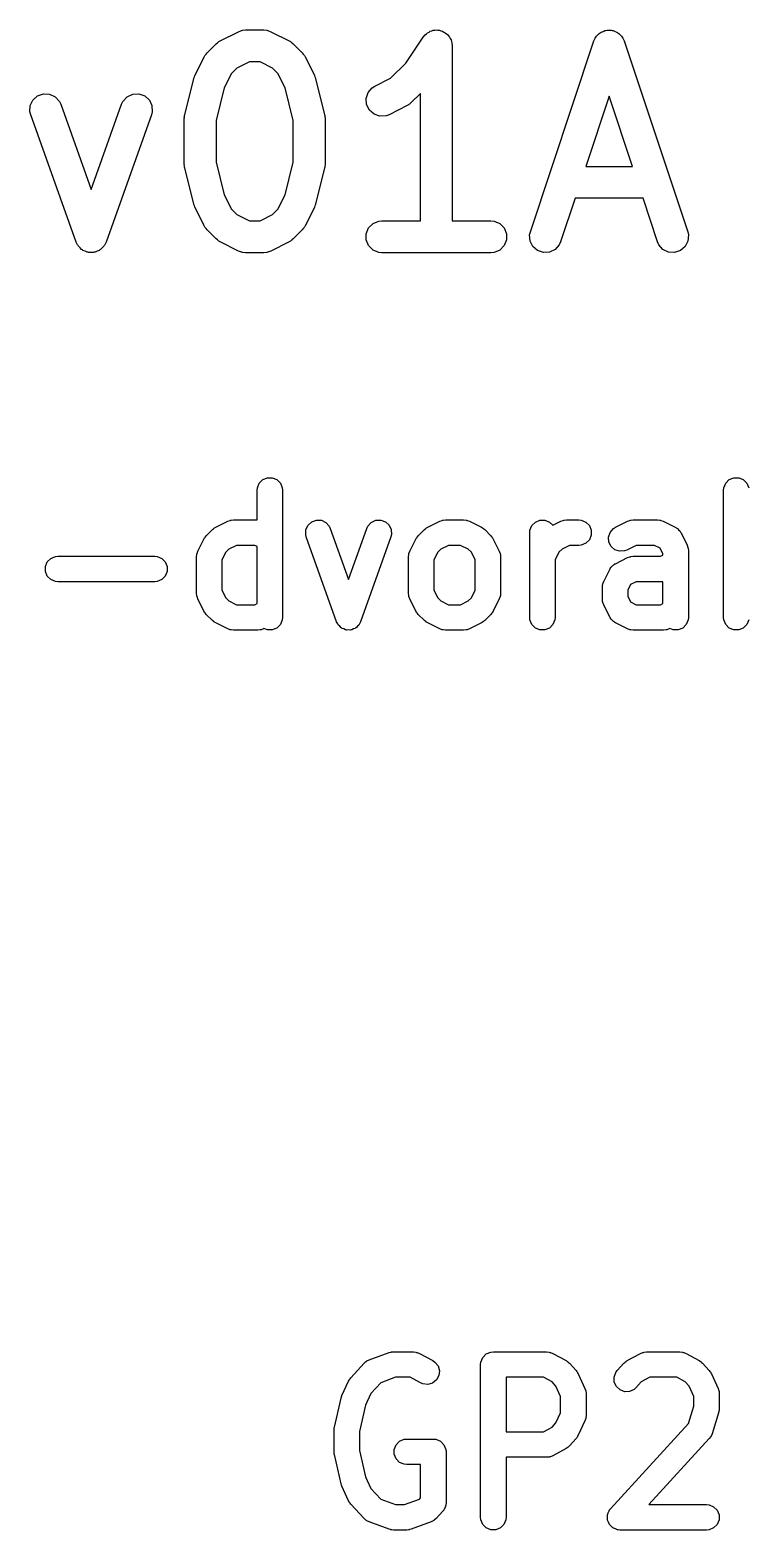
# Model space of a CAD drawing. Extents: x 0.28 to 2.12, y 0.23 to 2.15.
# Drawn here: x 1.2718 to 1.4938, y 0.7306 to 1.1946 of the extents above; entities that cross this region are included whole.
import ezdxf

# ---------------------------------------------------------------- set-up
doc = ezdxf.new("R2010")
doc.units = 0
doc.header["$MEASUREMENT"] = 0
doc.layers.add('BLACK', color=7, linetype='CONTINUOUS')

msp = doc.modelspace()

# ---------------------------------------------------------------- linework, layer by layer
at = {"layer": 'BLACK', "linetype": 'CONTINUOUS'}
for p, q in [((1.33076, 1.19132), (1.33638, 1.19413)), ((1.33638, 1.19413), (1.33728, 1.19447)), ((1.33728, 1.19447), (1.33746, 1.19449)), ((1.33746, 1.19449), (1.33762, 1.19455)), ((1.33762, 1.19455), (1.33858, 1.19465)), ((1.33858, 1.19465), (1.34421, 1.19465)), ((1.34421, 1.19465), (1.34517, 1.19455)), ((1.34517, 1.19455), (1.34533, 1.19449)), ((1.34533, 1.19449), (1.34551, 1.19447)), ((1.34551, 1.19447), (1.34641, 1.19413)), ((1.34641, 1.19413), (1.35203, 1.19132)), ((1.39355, 1.19246), (1.39415, 1.1932)), ((1.39415, 1.1932), (1.39456, 1.19347)), ((1.39456, 1.19347), (1.3949, 1.19382)), ((1.3949, 1.19382), (1.39535, 1.194)), ((1.39535, 1.194), (1.39575, 1.19427)), ((1.39575, 1.19427), (1.39623, 1.19437)), ((1.39623, 1.19437), (1.39668, 1.19455)), ((1.39668, 1.19455), (1.39716, 1.19455)), ((1.39716, 1.19455), (1.39763, 1.19465)), ((1.39763, 1.19465), (1.39811, 1.19455)), ((1.39811, 1.19455), (1.3986, 1.19455)), ((1.3986, 1.19455), (1.39904, 1.19437)), ((1.39904, 1.19437), (1.39952, 1.19428)), ((1.39952, 1.19428), (1.39992, 1.19401)), ((1.39992, 1.19401), (1.40037, 1.19382)), ((1.40037, 1.19382), (1.40071, 1.19348)), ((1.40071, 1.19348), (1.40111, 1.19321)), ((1.40111, 1.19321), (1.40139, 1.19281)), ((1.40139, 1.19281), (1.40173, 1.19246)), ((1.44702, 1.19243), (1.44718, 1.19274)), ((1.44718, 1.19274), (1.44765, 1.19315)), ((1.44765, 1.19315), (1.44805, 1.19361)), ((1.44805, 1.19361), (1.44837, 1.19377)), ((1.44837, 1.19377), (1.44863, 1.194)), ((1.44863, 1.194), (1.44922, 1.1942)), ((1.44922, 1.1942), (1.44977, 1.19447)), ((1.44977, 1.19447), (1.45012, 1.1945)), ((1.45012, 1.1945), (1.45045, 1.19461)), ((1.45045, 1.19461), (1.45107, 1.19457)), ((1.45107, 1.19457), (1.45168, 1.19461)), ((1.45168, 1.19461), (1.45202, 1.1945)), ((1.45202, 1.1945), (1.45237, 1.19447)), ((1.45237, 1.19447), (1.45292, 1.1942)), ((1.45292, 1.1942), (1.45351, 1.194)), ((1.45351, 1.194), (1.45377, 1.19377)), ((1.45377, 1.19377), (1.45409, 1.19361)), ((1.45409, 1.19361), (1.45449, 1.19315)), ((1.45449, 1.19315), (1.45496, 1.19274)), ((1.45496, 1.19274), (1.45511, 1.19243)), ((1.32667, 1.18758), (1.32948, 1.19039)), ((1.32948, 1.19039), (1.32986, 1.1907)), ((1.32986, 1.1907), (1.32994, 1.1908)), ((1.32994, 1.1908), (1.33009, 1.1909)), ((1.33009, 1.1909), (1.33022, 1.19101)), ((1.33022, 1.19101), (1.33034, 1.19106)), ((1.33034, 1.19106), (1.33076, 1.19132)), ((1.35203, 1.19132), (1.35245, 1.19106)), ((1.35245, 1.19106), (1.35257, 1.19101)), ((1.35257, 1.19101), (1.3527, 1.1909)), ((1.3527, 1.1909), (1.35285, 1.1908)), ((1.35285, 1.1908), (1.35293, 1.1907)), ((1.35293, 1.1907), (1.35331, 1.19039)), ((1.35331, 1.19039), (1.35612, 1.18758)), ((1.38819, 1.18443), (1.39354, 1.19246)), ((1.39354, 1.19246), (1.39355, 1.19246)), ((1.39355, 1.19246), (1.39355, 1.19246)), ((1.39355, 1.19246), (1.39355, 1.19246)), ((1.40173, 1.19246), (1.40191, 1.19202)), ((1.40191, 1.19202), (1.40218, 1.19162)), ((1.40218, 1.19162), (1.40228, 1.19114)), ((1.40228, 1.19114), (1.40246, 1.19069)), ((1.40246, 1.19069), (1.40256, 1.18974)), ((1.40256, 1.18974), (1.40256, 1.18973)), ((1.40256, 1.18973), (1.40256, 1.18973)), ((1.40256, 1.18973), (1.40256, 1.18973)), ((1.40256, 1.18973), (1.40256, 1.13559)), ((1.42671, 1.13223), (1.4464, 1.19128)), ((1.4464, 1.19128), (1.44679, 1.19216)), ((1.44679, 1.19216), (1.44702, 1.19243)), ((1.45511, 1.19243), (1.45534, 1.19216)), ((1.45534, 1.19216), (1.45574, 1.19128)), ((1.45574, 1.19128), (1.47542, 1.13223)), ((1.32293, 1.18068), (1.32574, 1.1863)), ((1.32574, 1.1863), (1.326, 1.18672)), ((1.326, 1.18672), (1.32605, 1.18684)), ((1.32605, 1.18684), (1.32617, 1.18697)), ((1.32617, 1.18697), (1.32626, 1.18712)), ((1.32626, 1.18712), (1.32636, 1.18721)), ((1.32636, 1.18721), (1.32667, 1.18758)), ((1.33974, 1.18481), (1.33587, 1.18287)), ((1.34305, 1.18481), (1.33974, 1.18481)), ((1.34692, 1.18287), (1.34305, 1.18481)), ((1.35612, 1.18758), (1.35643, 1.18721)), ((1.35643, 1.18721), (1.35653, 1.18712)), ((1.35653, 1.18712), (1.35662, 1.18697)), ((1.35662, 1.18697), (1.35674, 1.18684)), ((1.35674, 1.18684), (1.35678, 1.18672)), ((1.35678, 1.18672), (1.35705, 1.1863)), ((1.35705, 1.1863), (1.35986, 1.18068)), ((1.38347, 1.17971), (1.38819, 1.18443)), ((1.31975, 1.16842), (1.32256, 1.17967)), ((1.32256, 1.17967), (1.32259, 1.17974)), ((1.32259, 1.17978), (1.32274, 1.18018)), ((1.32259, 1.17974), (1.32259, 1.17978)), ((1.32274, 1.18018), (1.32288, 1.18058)), ((1.32288, 1.18058), (1.32291, 1.18061)), ((1.32291, 1.18061), (1.32293, 1.18068)), ((1.33419, 1.18119), (1.33198, 1.17676)), ((1.33587, 1.18287), (1.33419, 1.18119)), ((1.3486, 1.18119), (1.34692, 1.18287)), ((1.35081, 1.17676), (1.3486, 1.18119)), ((1.35986, 1.18068), (1.35988, 1.18061)), ((1.35988, 1.18061), (1.35991, 1.18058)), ((1.35991, 1.18058), (1.36005, 1.18018)), ((1.36005, 1.18018), (1.3602, 1.17978)), ((1.3602, 1.17978), (1.3602, 1.17974)), ((1.3602, 1.17974), (1.36023, 1.17967)), ((1.36023, 1.17967), (1.36304, 1.16842)), ((1.37856, 1.17726), (1.38347, 1.17971)), ((1.27276, 1.17298), (1.27419, 1.17426)), ((1.27419, 1.17426), (1.276, 1.17491)), ((1.276, 1.17491), (1.27791, 1.17482)), ((1.27791, 1.17482), (1.27965, 1.17399)), ((1.3019, 1.17399), (1.30364, 1.17482)), ((1.30364, 1.17482), (1.30556, 1.17491)), ((1.30556, 1.17491), (1.30736, 1.17426)), ((1.30736, 1.17426), (1.30879, 1.17298)), ((1.33198, 1.17676), (1.32944, 1.16662)), ((1.35335, 1.16662), (1.35081, 1.17676)), ((1.37588, 1.17347), (1.37649, 1.17529)), ((1.37649, 1.17529), (1.37775, 1.17674)), ((1.37775, 1.17674), (1.37856, 1.17726)), ((1.39272, 1.17503), (1.38987, 1.17219)), ((1.39272, 1.13559), (1.39272, 1.17503)), ((1.45107, 1.17416), (1.44384, 1.15247)), ((1.4583, 1.15247), (1.45107, 1.17416)), ((1.27185, 1.16932), (1.27194, 1.17124)), ((1.27194, 1.17124), (1.27276, 1.17298)), ((1.27965, 1.17399), (1.28094, 1.17257)), ((1.28094, 1.17257), (1.28135, 1.1717)), ((1.28135, 1.1717), (1.29078, 1.1453)), ((1.29078, 1.1453), (1.3002, 1.1717)), ((1.3002, 1.1717), (1.30061, 1.17257)), ((1.30061, 1.17257), (1.3019, 1.17399)), ((1.30879, 1.17298), (1.30961, 1.17124)), ((1.30961, 1.17124), (1.30971, 1.16932)), ((1.37602, 1.17155), (1.37588, 1.17347)), ((1.37688, 1.16984), (1.37602, 1.17155)), ((1.37833, 1.16858), (1.37688, 1.16984)), ((1.38859, 1.17126), (1.38297, 1.16845)), ((1.389, 1.17152), (1.38859, 1.17126)), ((1.38912, 1.17157), (1.389, 1.17152)), ((1.38926, 1.17169), (1.38912, 1.17157)), ((1.38941, 1.17178), (1.38926, 1.17169)), ((1.38949, 1.17188), (1.38941, 1.17178)), ((1.38987, 1.17219), (1.38949, 1.17188)), ((1.27208, 1.16839), (1.27185, 1.16932)), ((1.28614, 1.12902), (1.27208, 1.16839)), ((1.30947, 1.16839), (1.29541, 1.12902)), ((1.30971, 1.16932), (1.30947, 1.16839)), ((1.3196, 1.16723), (1.31962, 1.1674)), ((1.3196, 1.15317), (1.3196, 1.16723)), ((1.31961, 1.16747), (1.31966, 1.16783)), ((1.31962, 1.1674), (1.31961, 1.16747)), ((1.31966, 1.16783), (1.3197, 1.16819)), ((1.3197, 1.16819), (1.31972, 1.16826)), ((1.31972, 1.16826), (1.31975, 1.16842)), ((1.32944, 1.16662), (1.32944, 1.15378)), ((1.35335, 1.15378), (1.35335, 1.16662)), ((1.36304, 1.16842), (1.36307, 1.16826)), ((1.36307, 1.16826), (1.36309, 1.16819)), ((1.36309, 1.16819), (1.36313, 1.16783)), ((1.36313, 1.16783), (1.36318, 1.16747)), ((1.36318, 1.16747), (1.36317, 1.1674)), ((1.36317, 1.1674), (1.36319, 1.16723)), ((1.36319, 1.16723), (1.36319, 1.15317)), ((1.38015, 1.16797), (1.37833, 1.16858)), ((1.38206, 1.16811), (1.38015, 1.16797)), ((1.38297, 1.16845), (1.38206, 1.16811)), ((1.31962, 1.153), (1.3196, 1.15317)), ((1.31961, 1.15293), (1.31962, 1.153)), ((1.31966, 1.15257), (1.31961, 1.15293)), ((1.3197, 1.15221), (1.31966, 1.15257)), ((1.31972, 1.15214), (1.3197, 1.15221)), ((1.31975, 1.15198), (1.31972, 1.15214)), ((1.32256, 1.14073), (1.31975, 1.15198)), ((1.32944, 1.15378), (1.33198, 1.14364)), ((1.35081, 1.14364), (1.35335, 1.15378)), ((1.36304, 1.15198), (1.36023, 1.14073)), ((1.36307, 1.15214), (1.36304, 1.15198)), ((1.36309, 1.15221), (1.36307, 1.15214)), ((1.36313, 1.15257), (1.36309, 1.15221)), ((1.36318, 1.15293), (1.36313, 1.15257)), ((1.36319, 1.15317), (1.36317, 1.153)), ((1.36317, 1.153), (1.36318, 1.15293)), ((1.44384, 1.15247), (1.4583, 1.15247)), ((1.33198, 1.14364), (1.33419, 1.13921)), ((1.3486, 1.13921), (1.35081, 1.14364)), ((1.44055, 1.14262), (1.43605, 1.12912)), ((1.46158, 1.14262), (1.44055, 1.14262)), ((1.46608, 1.12912), (1.46158, 1.14262)), ((1.32259, 1.14066), (1.32256, 1.14073)), ((1.32259, 1.14062), (1.32259, 1.14066)), ((1.32274, 1.14022), (1.32259, 1.14062)), ((1.32288, 1.13982), (1.32274, 1.14022)), ((1.32291, 1.13979), (1.32288, 1.13982)), ((1.32293, 1.13972), (1.32291, 1.13979)), ((1.32574, 1.1341), (1.32293, 1.13972)), ((1.33419, 1.13921), (1.33587, 1.13753)), ((1.33587, 1.13753), (1.33974, 1.13559)), ((1.34305, 1.13559), (1.34692, 1.13753)), ((1.34692, 1.13753), (1.3486, 1.13921)), ((1.35986, 1.13972), (1.35705, 1.1341)), ((1.35988, 1.13979), (1.35986, 1.13972)), ((1.35991, 1.13982), (1.35988, 1.13979)), ((1.36005, 1.14022), (1.35991, 1.13982)), ((1.3602, 1.14062), (1.36005, 1.14022)), ((1.36023, 1.14073), (1.3602, 1.14066)), ((1.3602, 1.14066), (1.3602, 1.14062)), ((1.326, 1.13368), (1.32574, 1.1341)), ((1.32605, 1.13356), (1.326, 1.13368)), ((1.32617, 1.13343), (1.32605, 1.13356)), ((1.32626, 1.13328), (1.32617, 1.13343)), ((1.32636, 1.13319), (1.32626, 1.13328)), ((1.32667, 1.13282), (1.32636, 1.13319)), ((1.32948, 1.13), (1.32667, 1.13282)), ((1.33974, 1.13559), (1.34305, 1.13559)), ((1.35612, 1.13282), (1.35331, 1.13)), ((1.35643, 1.13319), (1.35612, 1.13282)), ((1.35653, 1.13328), (1.35643, 1.13319)), ((1.35662, 1.13343), (1.35653, 1.13328)), ((1.35674, 1.13356), (1.35662, 1.13343)), ((1.35678, 1.13368), (1.35674, 1.13356)), ((1.35705, 1.1341), (1.35678, 1.13368)), ((1.37594, 1.13163), (1.37667, 1.13341)), ((1.37667, 1.13341), (1.37803, 1.13476)), ((1.37803, 1.13476), (1.3798, 1.1355)), ((1.3798, 1.1355), (1.38076, 1.13559)), ((1.38076, 1.13559), (1.39272, 1.13559)), ((1.40256, 1.13559), (1.41451, 1.13559)), ((1.41451, 1.13559), (1.41547, 1.1355)), ((1.41547, 1.1355), (1.41724, 1.13476)), ((1.41724, 1.13476), (1.4186, 1.13341)), ((1.4186, 1.13341), (1.41934, 1.13163)), ((1.28655, 1.12814), (1.28614, 1.12902)), ((1.28672, 1.12796), (1.28655, 1.12814)), ((1.28683, 1.12774), (1.28672, 1.12796)), ((1.28736, 1.12725), (1.28683, 1.12774)), ((1.29473, 1.12774), (1.29419, 1.12725)), ((1.29483, 1.12796), (1.29473, 1.12774)), ((1.295, 1.12814), (1.29483, 1.12796)), ((1.29541, 1.12902), (1.295, 1.12814)), ((1.32986, 1.12969), (1.32948, 1.13)), ((1.32994, 1.1296), (1.32986, 1.12969)), ((1.33009, 1.1295), (1.32994, 1.1296)), ((1.33022, 1.12939), (1.33009, 1.1295)), ((1.33034, 1.12934), (1.33022, 1.12939)), ((1.33076, 1.12908), (1.33034, 1.12934)), ((1.33638, 1.12627), (1.33076, 1.12908)), ((1.35203, 1.12908), (1.34641, 1.12627)), ((1.35245, 1.12934), (1.35203, 1.12908)), ((1.35257, 1.12939), (1.35245, 1.12934)), ((1.3527, 1.1295), (1.35257, 1.12939)), ((1.35285, 1.1296), (1.3527, 1.1295)), ((1.35293, 1.12969), (1.35285, 1.1296)), ((1.35331, 1.13), (1.35293, 1.12969)), ((1.37594, 1.12971), (1.37594, 1.13163)), ((1.37667, 1.12794), (1.37594, 1.12971)), ((1.37803, 1.12658), (1.37667, 1.12794)), ((1.4186, 1.12794), (1.41724, 1.12658)), ((1.41934, 1.12971), (1.4186, 1.12794)), ((1.41934, 1.13163), (1.41934, 1.12971)), ((1.4265, 1.13129), (1.42671, 1.13223)), ((1.42664, 1.12937), (1.4265, 1.13129)), ((1.4275, 1.12765), (1.42664, 1.12937)), ((1.42895, 1.1264), (1.4275, 1.12765)), ((1.43566, 1.12823), (1.4344, 1.12678)), ((1.43605, 1.12912), (1.43566, 1.12823)), ((1.46648, 1.12823), (1.46608, 1.12912)), ((1.46774, 1.12678), (1.46648, 1.12823)), ((1.47464, 1.12765), (1.47319, 1.1264)), ((1.4755, 1.12937), (1.47464, 1.12765)), ((1.47542, 1.13223), (1.47564, 1.13129)), ((1.47564, 1.13129), (1.4755, 1.12937)), ((1.28784, 1.12672), (1.28736, 1.12725)), ((1.28807, 1.12662), (1.28784, 1.12672)), ((1.28825, 1.12645), (1.28807, 1.12662)), ((1.28893, 1.12621), (1.28825, 1.12645)), ((1.28958, 1.1259), (1.28893, 1.12621)), ((1.28982, 1.12589), (1.28958, 1.1259)), ((1.29006, 1.1258), (1.28982, 1.12589)), ((1.29078, 1.12584), (1.29006, 1.1258)), ((1.2915, 1.1258), (1.29078, 1.12584)), ((1.29173, 1.12589), (1.2915, 1.1258)), ((1.29197, 1.1259), (1.29173, 1.12589)), ((1.29263, 1.12621), (1.29197, 1.1259)), ((1.2933, 1.12645), (1.29263, 1.12621)), ((1.29349, 1.12662), (1.2933, 1.12645)), ((1.29371, 1.12672), (1.29349, 1.12662)), ((1.29419, 1.12725), (1.29371, 1.12672)), ((1.33728, 1.12593), (1.33638, 1.12627)), ((1.33746, 1.12591), (1.33728, 1.12593)), ((1.33762, 1.12585), (1.33746, 1.12591)), ((1.33858, 1.12575), (1.33762, 1.12585)), ((1.34421, 1.12575), (1.33858, 1.12575)), ((1.34517, 1.12585), (1.34421, 1.12575)), ((1.34533, 1.12591), (1.34517, 1.12585)), ((1.34551, 1.12593), (1.34533, 1.12591)), ((1.34641, 1.12627), (1.34551, 1.12593)), ((1.3798, 1.12585), (1.37803, 1.12658)), ((1.38076, 1.12575), (1.3798, 1.12585)), ((1.41451, 1.12575), (1.38076, 1.12575)), ((1.41547, 1.12585), (1.41451, 1.12575)), ((1.41724, 1.12658), (1.41547, 1.12585)), ((1.43077, 1.12579), (1.42895, 1.1264)), ((1.43268, 1.12593), (1.43077, 1.12579)), ((1.4344, 1.12678), (1.43268, 1.12593)), ((1.46945, 1.12593), (1.46774, 1.12678)), ((1.47137, 1.12579), (1.46945, 1.12593)), ((1.47319, 1.1264), (1.47137, 1.12579)), ((1.34222, 1.05305), (1.34281, 1.05447)), ((1.34281, 1.05447), (1.34389, 1.05555)), ((1.34389, 1.05555), (1.34531, 1.05614)), ((1.34531, 1.05614), (1.34685, 1.05614)), ((1.34685, 1.05614), (1.34827, 1.05555)), ((1.34827, 1.05555), (1.34936, 1.05447)), ((1.34936, 1.05447), (1.34994, 1.05305)), ((1.48658, 1.05305), (1.48717, 1.05447)), ((1.48717, 1.05447), (1.48825, 1.05555)), ((1.48825, 1.05555), (1.48967, 1.05614)), ((1.48967, 1.05614), (1.49121, 1.05614)), ((1.49121, 1.05614), (1.49263, 1.05555)), ((1.49263, 1.05555), (1.49371, 1.05447)), ((1.49371, 1.05447), (1.4943, 1.05305)), ((1.34214, 1.05228), (1.34222, 1.05305)), ((1.34214, 1.04309), (1.34214, 1.05228)), ((1.34994, 1.05305), (1.35002, 1.05228)), ((1.35002, 1.05228), (1.35002, 1.01291)), ((1.4865, 1.05228), (1.48658, 1.05305)), ((1.4865, 1.01291), (1.4865, 1.05228)), ((1.32642, 1.03819), (1.3283, 1.04007)), ((1.3283, 1.04007), (1.3286, 1.04031)), ((1.3286, 1.04031), (1.32867, 1.04039)), ((1.32867, 1.04039), (1.32879, 1.04047)), ((1.32879, 1.04047), (1.3289, 1.04055)), ((1.3289, 1.04055), (1.32899, 1.04059)), ((1.32899, 1.04059), (1.32932, 1.0408)), ((1.32932, 1.0408), (1.33307, 1.04268)), ((1.33307, 1.04268), (1.33379, 1.04295)), ((1.33379, 1.04295), (1.33393, 1.04296)), ((1.33393, 1.04296), (1.33407, 1.04302)), ((1.33407, 1.04302), (1.33483, 1.04309)), ((1.33483, 1.04309), (1.34214, 1.04309)), ((1.35719, 1.03858), (1.35726, 1.04011)), ((1.35726, 1.04011), (1.35792, 1.0415)), ((1.35792, 1.0415), (1.35906, 1.04253)), ((1.35906, 1.04253), (1.3605, 1.04305)), ((1.3605, 1.04305), (1.36204, 1.04297)), ((1.36204, 1.04297), (1.36343, 1.04232)), ((1.36343, 1.04232), (1.36446, 1.04118)), ((1.36446, 1.04118), (1.36479, 1.04048)), ((1.36479, 1.04048), (1.37045, 1.02461)), ((1.37045, 1.02461), (1.37612, 1.04048)), ((1.37612, 1.04048), (1.37645, 1.04118)), ((1.37645, 1.04118), (1.37748, 1.04232)), ((1.37748, 1.04232), (1.37887, 1.04297)), ((1.37887, 1.04297), (1.3804, 1.04305)), ((1.3804, 1.04305), (1.38185, 1.04253)), ((1.38185, 1.04253), (1.38299, 1.0415)), ((1.38299, 1.0415), (1.38365, 1.04011)), ((1.38365, 1.04011), (1.38372, 1.03858)), ((1.39204, 1.03819), (1.39392, 1.04007)), ((1.39392, 1.04007), (1.39422, 1.04031)), ((1.39422, 1.04031), (1.39429, 1.04039)), ((1.39429, 1.04039), (1.3944, 1.04047)), ((1.3944, 1.04047), (1.39451, 1.04055)), ((1.39451, 1.04055), (1.39461, 1.04059)), ((1.39461, 1.04059), (1.39494, 1.0408)), ((1.39494, 1.0408), (1.39869, 1.04268)), ((1.39869, 1.04268), (1.39941, 1.04295)), ((1.39941, 1.04295), (1.39955, 1.04296)), ((1.39955, 1.04296), (1.39968, 1.04302)), ((1.39968, 1.04302), (1.40045, 1.04309)), ((1.40045, 1.04309), (1.40607, 1.04309)), ((1.40607, 1.04309), (1.40684, 1.04302)), ((1.40684, 1.04302), (1.40697, 1.04296)), ((1.40697, 1.04296), (1.40711, 1.04295)), ((1.40711, 1.04295), (1.40783, 1.04268)), ((1.40783, 1.04268), (1.41158, 1.0408)), ((1.41158, 1.0408), (1.41191, 1.04059)), ((1.41191, 1.04059), (1.41201, 1.04055)), ((1.41201, 1.04055), (1.41212, 1.04047)), ((1.41212, 1.04047), (1.41224, 1.04039)), ((1.41224, 1.04039), (1.41231, 1.04031)), ((1.41231, 1.04031), (1.41261, 1.04007)), ((1.41261, 1.04007), (1.41448, 1.03819)), ((1.42651, 1.03916), (1.42658, 1.03992)), ((1.42658, 1.03992), (1.42717, 1.04134)), ((1.42717, 1.04134), (1.42826, 1.04243)), ((1.42826, 1.04243), (1.42968, 1.04302)), ((1.42968, 1.04302), (1.43121, 1.04302)), ((1.43121, 1.04302), (1.43263, 1.04243)), ((1.43263, 1.04243), (1.43365, 1.04141)), ((1.43365, 1.04141), (1.43618, 1.04268)), ((1.43618, 1.04268), (1.43691, 1.04295)), ((1.43691, 1.04295), (1.43705, 1.04296)), ((1.43705, 1.04296), (1.43718, 1.04302)), ((1.43718, 1.04302), (1.43795, 1.04309)), ((1.43795, 1.04309), (1.44169, 1.04309)), ((1.44169, 1.04309), (1.44246, 1.04302)), ((1.44246, 1.04302), (1.44388, 1.04243)), ((1.44388, 1.04243), (1.44497, 1.04134)), ((1.44497, 1.04134), (1.44556, 1.03992)), ((1.44556, 1.03992), (1.44556, 1.03839)), ((1.4514, 1.03923), (1.4524, 1.04039)), ((1.4524, 1.04039), (1.45306, 1.0408)), ((1.45306, 1.0408), (1.45681, 1.04268)), ((1.45681, 1.04268), (1.45753, 1.04295)), ((1.45753, 1.04295), (1.45767, 1.04296)), ((1.45767, 1.04296), (1.4578, 1.04302)), ((1.4578, 1.04302), (1.45857, 1.04309)), ((1.45857, 1.04309), (1.46607, 1.04309)), ((1.46607, 1.04309), (1.46683, 1.04302)), ((1.46683, 1.04302), (1.46697, 1.04296)), ((1.46697, 1.04296), (1.46711, 1.04295)), ((1.46711, 1.04295), (1.46783, 1.04268)), ((1.46783, 1.04268), (1.47158, 1.0408)), ((1.47158, 1.0408), (1.47171, 1.04072)), ((1.47171, 1.04072), (1.47177, 1.0407)), ((1.47177, 1.0407), (1.47184, 1.04064)), ((1.47184, 1.04064), (1.47223, 1.04039)), ((1.47223, 1.04039), (1.47255, 1.04002)), ((1.47255, 1.04002), (1.47293, 1.0397)), ((1.47293, 1.0397), (1.47317, 1.03931)), ((1.32381, 1.03342), (1.32569, 1.03717)), ((1.32569, 1.03717), (1.3259, 1.0375)), ((1.3259, 1.0375), (1.32594, 1.03759)), ((1.32594, 1.03759), (1.32602, 1.0377)), ((1.32602, 1.0377), (1.3261, 1.03782)), ((1.3261, 1.03782), (1.32618, 1.03789)), ((1.32618, 1.03789), (1.32642, 1.03819)), ((1.33576, 1.03522), (1.33342, 1.03405)), ((1.3414, 1.03522), (1.33576, 1.03522)), ((1.34214, 1.03485), (1.3414, 1.03522)), ((1.34214, 1.01722), (1.34214, 1.03485)), ((1.35737, 1.03783), (1.35719, 1.03858)), ((1.36675, 1.01158), (1.35737, 1.03783)), ((1.38354, 1.03783), (1.37416, 1.01158)), ((1.38372, 1.03858), (1.38354, 1.03783)), ((1.38943, 1.03342), (1.3913, 1.03717)), ((1.3913, 1.03717), (1.39151, 1.0375)), ((1.39151, 1.0375), (1.39155, 1.03759)), ((1.39155, 1.03759), (1.39164, 1.0377)), ((1.39164, 1.0377), (1.39172, 1.03782)), ((1.39172, 1.03782), (1.39179, 1.03789)), ((1.39179, 1.03789), (1.39204, 1.03819)), ((1.40138, 1.03522), (1.39903, 1.03405)), ((1.40514, 1.03522), (1.40138, 1.03522)), ((1.40749, 1.03405), (1.40514, 1.03522)), ((1.41448, 1.03819), (1.41473, 1.03789)), ((1.41473, 1.03789), (1.41481, 1.03782)), ((1.41481, 1.03782), (1.41488, 1.0377)), ((1.41488, 1.0377), (1.41497, 1.03759)), ((1.41497, 1.03759), (1.41501, 1.0375)), ((1.41501, 1.0375), (1.41522, 1.03717)), ((1.41522, 1.03717), (1.41709, 1.03342)), ((1.42651, 1.01291), (1.42651, 1.03916)), ((1.43887, 1.03522), (1.43653, 1.03405)), ((1.44169, 1.03522), (1.43887, 1.03522)), ((1.44246, 1.03529), (1.44169, 1.03522)), ((1.44388, 1.03588), (1.44246, 1.03529)), ((1.44497, 1.03697), (1.44388, 1.03588)), ((1.44556, 1.03839), (1.44497, 1.03697)), ((1.45091, 1.03777), (1.4514, 1.03923)), ((1.45102, 1.03624), (1.45091, 1.03777)), ((1.45171, 1.03487), (1.45102, 1.03624)), ((1.45287, 1.03386), (1.45171, 1.03487)), ((1.4595, 1.03522), (1.45658, 1.03376)), ((1.46514, 1.03522), (1.4595, 1.03522)), ((1.46688, 1.03435), (1.46514, 1.03522)), ((1.47317, 1.03931), (1.47324, 1.03923)), ((1.47324, 1.03923), (1.47326, 1.03917)), ((1.47326, 1.03917), (1.47334, 1.03904)), ((1.47334, 1.03904), (1.47521, 1.03529)), ((1.47521, 1.03529), (1.47549, 1.03457)), ((1.27719, 1.03009), (1.27828, 1.03118)), ((1.27828, 1.03118), (1.2797, 1.03177)), ((1.2797, 1.03177), (1.28046, 1.03184)), ((1.28046, 1.03184), (1.31046, 1.03184)), ((1.31046, 1.03184), (1.31123, 1.03177)), ((1.31123, 1.03177), (1.31265, 1.03118)), ((1.31265, 1.03118), (1.31373, 1.03009)), ((1.3234, 1.03166), (1.32347, 1.03242)), ((1.3234, 1.02041), (1.3234, 1.03166)), ((1.32347, 1.03242), (1.32353, 1.03256)), ((1.32353, 1.03256), (1.32354, 1.0327)), ((1.32354, 1.0327), (1.32381, 1.03342)), ((1.33244, 1.03307), (1.33127, 1.03073)), ((1.33127, 1.03073), (1.33127, 1.02134)), ((1.33342, 1.03405), (1.33244, 1.03307)), ((1.38901, 1.03166), (1.38909, 1.03242)), ((1.38901, 1.02041), (1.38901, 1.03166)), ((1.38909, 1.03242), (1.38914, 1.03256)), ((1.38914, 1.03256), (1.38915, 1.0327)), ((1.38915, 1.0327), (1.38943, 1.03342)), ((1.39806, 1.03307), (1.39689, 1.03073)), ((1.39689, 1.03073), (1.39689, 1.02134)), ((1.39903, 1.03405), (1.39806, 1.03307)), ((1.40846, 1.03307), (1.40749, 1.03405)), ((1.40964, 1.03073), (1.40846, 1.03307)), ((1.40964, 1.02134), (1.40964, 1.03073)), ((1.41709, 1.03342), (1.41737, 1.0327)), ((1.41737, 1.0327), (1.41738, 1.03256)), ((1.41738, 1.03256), (1.41743, 1.03242)), ((1.41743, 1.03242), (1.41751, 1.03166)), ((1.41751, 1.03166), (1.41751, 1.02041)), ((1.43556, 1.03307), (1.43438, 1.03073)), ((1.43438, 1.03073), (1.43438, 1.01291)), ((1.43653, 1.03405), (1.43556, 1.03307)), ((1.45433, 1.03338), (1.45287, 1.03386)), ((1.45306, 1.02955), (1.45681, 1.03143)), ((1.45586, 1.03348), (1.45433, 1.03338)), ((1.45658, 1.03376), (1.45586, 1.03348)), ((1.45681, 1.03143), (1.45753, 1.0317)), ((1.45753, 1.0317), (1.45767, 1.03171)), ((1.45767, 1.03171), (1.4578, 1.03177)), ((1.4578, 1.03177), (1.45857, 1.03184)), ((1.45857, 1.03184), (1.46701, 1.03184)), ((1.46775, 1.0326), (1.46688, 1.03435)), ((1.46701, 1.03184), (1.46775, 1.03222)), ((1.46775, 1.03222), (1.46775, 1.0326)), ((1.47549, 1.03457), (1.4755, 1.03443)), ((1.4755, 1.03443), (1.47555, 1.0343)), ((1.47555, 1.0343), (1.47563, 1.03353)), ((1.47563, 1.03353), (1.47563, 1.01291)), ((1.2766, 1.02868), (1.27719, 1.03009)), ((1.2766, 1.02714), (1.2766, 1.02868)), ((1.27719, 1.02572), (1.2766, 1.02714)), ((1.27828, 1.02463), (1.27719, 1.02572)), ((1.31373, 1.02572), (1.31265, 1.02463)), ((1.31373, 1.03009), (1.31432, 1.02868)), ((1.31432, 1.02714), (1.31373, 1.02572)), ((1.31432, 1.02868), (1.31432, 1.02714)), ((1.44942, 1.02404), (1.4513, 1.02779)), ((1.4513, 1.02779), (1.45138, 1.02792)), ((1.45138, 1.02792), (1.4514, 1.02798)), ((1.4514, 1.02798), (1.45146, 1.02806)), ((1.45146, 1.02806), (1.45171, 1.02845)), ((1.45171, 1.02845), (1.45208, 1.02877)), ((1.45208, 1.02877), (1.4524, 1.02914)), ((1.4524, 1.02914), (1.45279, 1.02939)), ((1.45279, 1.02939), (1.45287, 1.02945)), ((1.45287, 1.02945), (1.45293, 1.02947)), ((1.45293, 1.02947), (1.45306, 1.02955)), ((1.2797, 1.02405), (1.27828, 1.02463)), ((1.28046, 1.02397), (1.2797, 1.02405)), ((1.31046, 1.02397), (1.28046, 1.02397)), ((1.31123, 1.02405), (1.31046, 1.02397)), ((1.31265, 1.02463), (1.31123, 1.02405)), ((1.33127, 1.02134), (1.33244, 1.01899)), ((1.39689, 1.02134), (1.39806, 1.01899)), ((1.40846, 1.01899), (1.40964, 1.02134)), ((1.44901, 1.02228), (1.44908, 1.02305)), ((1.44901, 1.01853), (1.44901, 1.02228)), ((1.44908, 1.02305), (1.44914, 1.02318)), ((1.44914, 1.02318), (1.44915, 1.02332)), ((1.44915, 1.02332), (1.44942, 1.02404)), ((1.45775, 1.0231), (1.45688, 1.02135)), ((1.45688, 1.02135), (1.45688, 1.01946)), ((1.4595, 1.02397), (1.45775, 1.0231)), ((1.46775, 1.02397), (1.4595, 1.02397)), ((1.46775, 1.01722), (1.46775, 1.02397)), ((1.32347, 1.01964), (1.3234, 1.02041)), ((1.32353, 1.01951), (1.32347, 1.01964)), ((1.32354, 1.01937), (1.32353, 1.01951)), ((1.32381, 1.01865), (1.32354, 1.01937)), ((1.32569, 1.0149), (1.32381, 1.01865)), ((1.33244, 1.01899), (1.33342, 1.01802)), ((1.33342, 1.01802), (1.33576, 1.01685)), ((1.33576, 1.01685), (1.3414, 1.01685)), ((1.3414, 1.01685), (1.34214, 1.01722)), ((1.38909, 1.01964), (1.38901, 1.02041)), ((1.38914, 1.01951), (1.38909, 1.01964)), ((1.38915, 1.01937), (1.38914, 1.01951)), ((1.38943, 1.01865), (1.38915, 1.01937)), ((1.3913, 1.0149), (1.38943, 1.01865)), ((1.39806, 1.01899), (1.39903, 1.01802)), ((1.39903, 1.01802), (1.40138, 1.01685)), ((1.40138, 1.01685), (1.40514, 1.01685)), ((1.40514, 1.01685), (1.40749, 1.01802)), ((1.40749, 1.01802), (1.40846, 1.01899)), ((1.41709, 1.01865), (1.41522, 1.0149)), ((1.41737, 1.01937), (1.41709, 1.01865)), ((1.41738, 1.01951), (1.41737, 1.01937)), ((1.41743, 1.01964), (1.41738, 1.01951)), ((1.41751, 1.02041), (1.41743, 1.01964)), ((1.44908, 1.01777), (1.44901, 1.01853)), ((1.44914, 1.01763), (1.44908, 1.01777)), ((1.44915, 1.01749), (1.44914, 1.01763)), ((1.44942, 1.01677), (1.44915, 1.01749)), ((1.4513, 1.01302), (1.44942, 1.01677)), ((1.45688, 1.01946), (1.45775, 1.01772)), ((1.45775, 1.01772), (1.4595, 1.01685)), ((1.4595, 1.01685), (1.46701, 1.01685)), ((1.46701, 1.01685), (1.46775, 1.01722)), ((1.3259, 1.01457), (1.32569, 1.0149)), ((1.32594, 1.01447), (1.3259, 1.01457)), ((1.32602, 1.01436), (1.32594, 1.01447)), ((1.3261, 1.01424), (1.32602, 1.01436)), ((1.32618, 1.01418), (1.3261, 1.01424)), ((1.32642, 1.01387), (1.32618, 1.01418)), ((1.3283, 1.012), (1.32642, 1.01387)), ((1.3286, 1.01175), (1.3283, 1.012)), ((1.32867, 1.01167), (1.3286, 1.01175)), ((1.32879, 1.0116), (1.32867, 1.01167)), ((1.34994, 1.01214), (1.34936, 1.01072)), ((1.35002, 1.01291), (1.34994, 1.01214)), ((1.39151, 1.01457), (1.3913, 1.0149)), ((1.39155, 1.01447), (1.39151, 1.01457)), ((1.39164, 1.01436), (1.39155, 1.01447)), ((1.39172, 1.01424), (1.39164, 1.01436)), ((1.39179, 1.01418), (1.39172, 1.01424)), ((1.39204, 1.01387), (1.39179, 1.01418)), ((1.39392, 1.012), (1.39204, 1.01387)), ((1.39422, 1.01175), (1.39392, 1.012)), ((1.39429, 1.01167), (1.39422, 1.01175)), ((1.3944, 1.0116), (1.39429, 1.01167)), ((1.41224, 1.01167), (1.41212, 1.0116)), ((1.41231, 1.01175), (1.41224, 1.01167)), ((1.41261, 1.012), (1.41231, 1.01175)), ((1.41448, 1.01387), (1.41261, 1.012)), ((1.41473, 1.01418), (1.41448, 1.01387)), ((1.41481, 1.01424), (1.41473, 1.01418)), ((1.41488, 1.01436), (1.41481, 1.01424)), ((1.41497, 1.01447), (1.41488, 1.01436)), ((1.41501, 1.01457), (1.41497, 1.01447)), ((1.41522, 1.0149), (1.41501, 1.01457)), ((1.42658, 1.01214), (1.42651, 1.01291)), ((1.42717, 1.01072), (1.42658, 1.01214)), ((1.43431, 1.01214), (1.43372, 1.01072)), ((1.43438, 1.01291), (1.43431, 1.01214)), ((1.45138, 1.01289), (1.4513, 1.01302)), ((1.4514, 1.01283), (1.45138, 1.01289)), ((1.45146, 1.01276), (1.4514, 1.01283)), ((1.45171, 1.01237), (1.45146, 1.01276)), ((1.45208, 1.01205), (1.45171, 1.01237)), ((1.4524, 1.01167), (1.45208, 1.01205)), ((1.45279, 1.01143), (1.4524, 1.01167)), ((1.47555, 1.01214), (1.47496, 1.01072)), ((1.47563, 1.01291), (1.47555, 1.01214)), ((1.48658, 1.01214), (1.4865, 1.01291)), ((1.48717, 1.01072), (1.48658, 1.01214)), ((1.4943, 1.01214), (1.49371, 1.01072)), ((1.3289, 1.01151), (1.32879, 1.0116)), ((1.32899, 1.01147), (1.3289, 1.01151)), ((1.32932, 1.01126), (1.32899, 1.01147)), ((1.33307, 1.00939), (1.32932, 1.01126)), ((1.33379, 1.00911), (1.33307, 1.00939)), ((1.33393, 1.0091), (1.33379, 1.00911)), ((1.33407, 1.00905), (1.33393, 1.0091)), ((1.33483, 1.00897), (1.33407, 1.00905)), ((1.34233, 1.00897), (1.33483, 1.00897)), ((1.3431, 1.00905), (1.34233, 1.00897)), ((1.34323, 1.0091), (1.3431, 1.00905)), ((1.34337, 1.00911), (1.34323, 1.0091)), ((1.34409, 1.00939), (1.34337, 1.00911)), ((1.34427, 1.00948), (1.34409, 1.00939)), ((1.34531, 1.00905), (1.34427, 1.00948)), ((1.34685, 1.00905), (1.34531, 1.00905)), ((1.34827, 1.00964), (1.34685, 1.00905)), ((1.34936, 1.01072), (1.34827, 1.00964)), ((1.36708, 1.01089), (1.36675, 1.01158)), ((1.36721, 1.01074), (1.36708, 1.01089)), ((1.36729, 1.01056), (1.36721, 1.01074)), ((1.36772, 1.01018), (1.36729, 1.01056)), ((1.36811, 1.00975), (1.36772, 1.01018)), ((1.36828, 1.00966), (1.36811, 1.00975)), ((1.36843, 1.00953), (1.36828, 1.00966)), ((1.36897, 1.00934), (1.36843, 1.00953)), ((1.36949, 1.00909), (1.36897, 1.00934)), ((1.36969, 1.00908), (1.36949, 1.00909)), ((1.36988, 1.00901), (1.36969, 1.00908)), ((1.37045, 1.00904), (1.36988, 1.00901)), ((1.37103, 1.00901), (1.37045, 1.00904)), ((1.37122, 1.00908), (1.37103, 1.00901)), ((1.37141, 1.00909), (1.37122, 1.00908)), ((1.37193, 1.00934), (1.37141, 1.00909)), ((1.37248, 1.00953), (1.37193, 1.00934)), ((1.37262, 1.00966), (1.37248, 1.00953)), ((1.3728, 1.00975), (1.37262, 1.00966)), ((1.37319, 1.01018), (1.3728, 1.00975)), ((1.37361, 1.01056), (1.37319, 1.01018)), ((1.3737, 1.01074), (1.37361, 1.01056)), ((1.37383, 1.01089), (1.3737, 1.01074)), ((1.37416, 1.01158), (1.37383, 1.01089)), ((1.39451, 1.01151), (1.3944, 1.0116)), ((1.39461, 1.01147), (1.39451, 1.01151)), ((1.39494, 1.01126), (1.39461, 1.01147)), ((1.39869, 1.00939), (1.39494, 1.01126)), ((1.39941, 1.00911), (1.39869, 1.00939)), ((1.39955, 1.0091), (1.39941, 1.00911)), ((1.39968, 1.00905), (1.39955, 1.0091)), ((1.40045, 1.00897), (1.39968, 1.00905)), ((1.40607, 1.00897), (1.40045, 1.00897)), ((1.40684, 1.00905), (1.40607, 1.00897)), ((1.40697, 1.0091), (1.40684, 1.00905)), ((1.40711, 1.00911), (1.40697, 1.0091)), ((1.40783, 1.00939), (1.40711, 1.00911)), ((1.41158, 1.01126), (1.40783, 1.00939)), ((1.41191, 1.01147), (1.41158, 1.01126)), ((1.41201, 1.01151), (1.41191, 1.01147)), ((1.41212, 1.0116), (1.41201, 1.01151)), ((1.42826, 1.00964), (1.42717, 1.01072)), ((1.42968, 1.00905), (1.42826, 1.00964)), ((1.43121, 1.00905), (1.42968, 1.00905)), ((1.43263, 1.00964), (1.43121, 1.00905)), ((1.43372, 1.01072), (1.43263, 1.00964)), ((1.45287, 1.01136), (1.45279, 1.01143)), ((1.45293, 1.01134), (1.45287, 1.01136)), ((1.45306, 1.01126), (1.45293, 1.01134)), ((1.45681, 1.00939), (1.45306, 1.01126)), ((1.45753, 1.00911), (1.45681, 1.00939)), ((1.45767, 1.0091), (1.45753, 1.00911)), ((1.4578, 1.00905), (1.45767, 1.0091)), ((1.45857, 1.00897), (1.4578, 1.00905)), ((1.46794, 1.00897), (1.45857, 1.00897)), ((1.46871, 1.00905), (1.46794, 1.00897)), ((1.46884, 1.0091), (1.46871, 1.00905)), ((1.46898, 1.00911), (1.46884, 1.0091)), ((1.4697, 1.00939), (1.46898, 1.00911)), ((1.46988, 1.00948), (1.4697, 1.00939)), ((1.47092, 1.00905), (1.46988, 1.00948)), ((1.47246, 1.00905), (1.47092, 1.00905)), ((1.47388, 1.00964), (1.47246, 1.00905)), ((1.47496, 1.01072), (1.47388, 1.00964)), ((1.48825, 1.00964), (1.48717, 1.01072)), ((1.48967, 1.00905), (1.48825, 1.00964)), ((1.49121, 1.00905), (1.48967, 1.00905)), ((1.49263, 1.00964), (1.49121, 1.00905)), ((1.49371, 1.01072), (1.49263, 1.00964)), ((1.37679, 0.78323), (1.38298, 0.78548)), ((1.38298, 0.78548), (1.38347, 0.78561)), ((1.38347, 0.78561), (1.38356, 0.78564)), ((1.38356, 0.78564), (1.38365, 0.78565)), ((1.38365, 0.78565), (1.38373, 0.78567)), ((1.38373, 0.78567), (1.38382, 0.78567)), ((1.38382, 0.78567), (1.38433, 0.78572)), ((1.38433, 0.78572), (1.39051, 0.78572)), ((1.39051, 0.78572), (1.39128, 0.78564)), ((1.39128, 0.78564), (1.39148, 0.78556)), ((1.39148, 0.78556), (1.39169, 0.78554)), ((1.39169, 0.78554), (1.3924, 0.78524)), ((1.3924, 0.78524), (1.39652, 0.78299)), ((1.41199, 0.78397), (1.41307, 0.78506)), ((1.41307, 0.78506), (1.41449, 0.78564)), ((1.41449, 0.78564), (1.41526, 0.78572)), ((1.41526, 0.78572), (1.43176, 0.78572)), ((1.43176, 0.78572), (1.43253, 0.78564)), ((1.43253, 0.78564), (1.43272, 0.78556)), ((1.43272, 0.78556), (1.43293, 0.78554)), ((1.43293, 0.78554), (1.43364, 0.78524)), ((1.43364, 0.78524), (1.43777, 0.78299)), ((1.45668, 0.78299), (1.46081, 0.78524)), ((1.46081, 0.78524), (1.46152, 0.78554)), ((1.46152, 0.78554), (1.46173, 0.78556)), ((1.46173, 0.78556), (1.46192, 0.78564)), ((1.46192, 0.78564), (1.46269, 0.78572)), ((1.46269, 0.78572), (1.473, 0.78572)), ((1.473, 0.78572), (1.47377, 0.78564)), ((1.47377, 0.78564), (1.47397, 0.78556)), ((1.47397, 0.78556), (1.47418, 0.78554)), ((1.47418, 0.78554), (1.47489, 0.78524)), ((1.47489, 0.78524), (1.47901, 0.78299)), ((1.37111, 0.77769), (1.37524, 0.78219)), ((1.37524, 0.78219), (1.37581, 0.78271)), ((1.37581, 0.78271), (1.37597, 0.78278)), ((1.37597, 0.78278), (1.3761, 0.7829)), ((1.3761, 0.7829), (1.37679, 0.78323)), ((1.39652, 0.78299), (1.39716, 0.78255)), ((1.39716, 0.78255), (1.39813, 0.78136)), ((1.39813, 0.78136), (1.39856, 0.77988)), ((1.39856, 0.77988), (1.3984, 0.77836)), ((1.41132, 0.78178), (1.4114, 0.78255)), ((1.41132, 0.73454), (1.41132, 0.78178)), ((1.4114, 0.78255), (1.41199, 0.78397)), ((1.43777, 0.78299), (1.43812, 0.78275)), ((1.43812, 0.78275), (1.43821, 0.78271)), ((1.43821, 0.78271), (1.4383, 0.78262)), ((1.4383, 0.78262), (1.43841, 0.78255)), ((1.43841, 0.78255), (1.43847, 0.78247)), ((1.43847, 0.78247), (1.43879, 0.78219)), ((1.43879, 0.78219), (1.44085, 0.77994)), ((1.44085, 0.77994), (1.44106, 0.77966)), ((1.44106, 0.77966), (1.44114, 0.77959)), ((1.45314, 0.77933), (1.4536, 0.77994)), ((1.4536, 0.77994), (1.45567, 0.78219)), ((1.45567, 0.78219), (1.45598, 0.78247)), ((1.45598, 0.78247), (1.45604, 0.78255)), ((1.45604, 0.78255), (1.45615, 0.78262)), ((1.45615, 0.78262), (1.45624, 0.78271)), ((1.45624, 0.78271), (1.45633, 0.78275)), ((1.45633, 0.78275), (1.45668, 0.78299)), ((1.47901, 0.78299), (1.47936, 0.78275)), ((1.47936, 0.78275), (1.47946, 0.78271)), ((1.47946, 0.78271), (1.47955, 0.78262)), ((1.47955, 0.78262), (1.47965, 0.78255)), ((1.47965, 0.78255), (1.47972, 0.78247)), ((1.47972, 0.78247), (1.48003, 0.78219)), ((1.48003, 0.78219), (1.48209, 0.77994)), ((1.48209, 0.77994), (1.4823, 0.77966)), ((1.4823, 0.77966), (1.48238, 0.77959)), ((1.36837, 0.77217), (1.37044, 0.77667)), ((1.37044, 0.77667), (1.37061, 0.77698)), ((1.37061, 0.77698), (1.37065, 0.77708)), ((1.37065, 0.77708), (1.37075, 0.7772)), ((1.37075, 0.7772), (1.37083, 0.77734)), ((1.37083, 0.77734), (1.3709, 0.77741)), ((1.3709, 0.77741), (1.37111, 0.77769)), ((1.38039, 0.77616), (1.37734, 0.77283)), ((1.38502, 0.77784), (1.38039, 0.77616)), ((1.38951, 0.77784), (1.38502, 0.77784)), ((1.39275, 0.77608), (1.38951, 0.77784)), ((1.39346, 0.77577), (1.39275, 0.77608)), ((1.39499, 0.77561), (1.39346, 0.77577)), ((1.39646, 0.77604), (1.39499, 0.77561)), ((1.39766, 0.77701), (1.39646, 0.77604)), ((1.3984, 0.77836), (1.39766, 0.77701)), ((1.43075, 0.77784), (1.4192, 0.77784)), ((1.4192, 0.77784), (1.4192, 0.76097)), ((1.43342, 0.77639), (1.43075, 0.77784)), ((1.43462, 0.77508), (1.43342, 0.77639)), ((1.43607, 0.77192), (1.43462, 0.77508)), ((1.44114, 0.77959), (1.44122, 0.77945)), ((1.44122, 0.77945), (1.44131, 0.77933)), ((1.44131, 0.77933), (1.44135, 0.77923)), ((1.44135, 0.77923), (1.44152, 0.77892)), ((1.44152, 0.77892), (1.44359, 0.77442)), ((1.45261, 0.77788), (1.45314, 0.77933)), ((1.45268, 0.77635), (1.45261, 0.77788)), ((1.45333, 0.77495), (1.45268, 0.77635)), ((1.46103, 0.77639), (1.45941, 0.77462)), ((1.4637, 0.77784), (1.46103, 0.77639)), ((1.472, 0.77784), (1.4637, 0.77784)), ((1.47467, 0.77639), (1.472, 0.77784)), ((1.47587, 0.77508), (1.47467, 0.77639)), ((1.47732, 0.77192), (1.47587, 0.77508)), ((1.48238, 0.77959), (1.48246, 0.77945)), ((1.48246, 0.77945), (1.48256, 0.77933)), ((1.48256, 0.77933), (1.48259, 0.77923)), ((1.48259, 0.77923), (1.48277, 0.77892)), ((1.48277, 0.77892), (1.48483, 0.77442)), ((1.36605, 0.76241), (1.36812, 0.77141)), ((1.36812, 0.77144), (1.36824, 0.7718)), ((1.36812, 0.77143), (1.36812, 0.77144)), ((1.36812, 0.77141), (1.36812, 0.77143)), ((1.36824, 0.7718), (1.36836, 0.77214)), ((1.36836, 0.77214), (1.36837, 0.77215)), ((1.36837, 0.77215), (1.36837, 0.77217)), ((1.37734, 0.77283), (1.3757, 0.76926)), ((1.43607, 0.76689), (1.43607, 0.77192)), ((1.44359, 0.77442), (1.44384, 0.77369)), ((1.44384, 0.77369), (1.44384, 0.77362)), ((1.44384, 0.77362), (1.44387, 0.77355)), ((1.44387, 0.77355), (1.44394, 0.77278)), ((1.44394, 0.77278), (1.44394, 0.76603)), ((1.45446, 0.77392), (1.45333, 0.77495)), ((1.45591, 0.77339), (1.45446, 0.77392)), ((1.45744, 0.77346), (1.45591, 0.77339)), ((1.45883, 0.77411), (1.45744, 0.77346)), ((1.45941, 0.77462), (1.45883, 0.77411)), ((1.47732, 0.76887), (1.47732, 0.77192)), ((1.48483, 0.77442), (1.48508, 0.77369)), ((1.48508, 0.77369), (1.48509, 0.77362)), ((1.48509, 0.77362), (1.48511, 0.77355)), ((1.48511, 0.77355), (1.48519, 0.77278)), ((1.48519, 0.77278), (1.48519, 0.76828)), ((1.3757, 0.76926), (1.37383, 0.76109)), ((1.43462, 0.76374), (1.43607, 0.76689)), ((1.44394, 0.76603), (1.44387, 0.76527)), ((1.47569, 0.76354), (1.47732, 0.76887)), ((1.48502, 0.76713), (1.48296, 0.76038)), ((1.48508, 0.76742), (1.48502, 0.76713)), ((1.48511, 0.76752), (1.48508, 0.76742)), ((1.48513, 0.7677), (1.48511, 0.76752)), ((1.48517, 0.76789), (1.48513, 0.7677)), ((1.48519, 0.76828), (1.48516, 0.76799)), ((1.48516, 0.76799), (1.48517, 0.76789)), ((1.36595, 0.76153), (1.36596, 0.76161)), ((1.36595, 0.75479), (1.36595, 0.76153)), ((1.36596, 0.76165), (1.366, 0.76198)), ((1.36596, 0.76161), (1.36596, 0.76165)), ((1.366, 0.76198), (1.36603, 0.7623)), ((1.36603, 0.7623), (1.36604, 0.76234)), ((1.36604, 0.76234), (1.36605, 0.76241)), ((1.37383, 0.76109), (1.37383, 0.75523)), ((1.43075, 0.76097), (1.43342, 0.76243)), ((1.43342, 0.76243), (1.43462, 0.76374)), ((1.44359, 0.76439), (1.44152, 0.75989)), ((1.44384, 0.76512), (1.44359, 0.76439)), ((1.44387, 0.76527), (1.44384, 0.7652)), ((1.44384, 0.7652), (1.44384, 0.76512)), ((1.45154, 0.7372), (1.47569, 0.76354)), ((1.38459, 0.75555), (1.38518, 0.75697)), ((1.38518, 0.75697), (1.38626, 0.75806)), ((1.38626, 0.75806), (1.38768, 0.75865)), ((1.38768, 0.75865), (1.38845, 0.75872)), ((1.38845, 0.75872), (1.3967, 0.75872)), ((1.3967, 0.75872), (1.39747, 0.75865)), ((1.39747, 0.75865), (1.39889, 0.75806)), ((1.39889, 0.75806), (1.39997, 0.75697)), ((1.39997, 0.75697), (1.40056, 0.75555)), ((1.4192, 0.76097), (1.43075, 0.76097)), ((1.43879, 0.75662), (1.43847, 0.75634)), ((1.44085, 0.75887), (1.43879, 0.75662)), ((1.44106, 0.75916), (1.44085, 0.75887)), ((1.44114, 0.75923), (1.44106, 0.75916)), ((1.44122, 0.75936), (1.44114, 0.75923)), ((1.44131, 0.75949), (1.44122, 0.75936)), ((1.44135, 0.75959), (1.44131, 0.75949)), ((1.44152, 0.75989), (1.44135, 0.75959)), ((1.48209, 0.75887), (1.46339, 0.73847)), ((1.48256, 0.75949), (1.48209, 0.75887)), ((1.48259, 0.75959), (1.48256, 0.75949)), ((1.48266, 0.75967), (1.48259, 0.75959)), ((1.48296, 0.76038), (1.48266, 0.75967)), ((1.36596, 0.75471), (1.36595, 0.75479)), ((1.36596, 0.75467), (1.36596, 0.75471)), ((1.366, 0.75434), (1.36596, 0.75467)), ((1.36603, 0.75402), (1.366, 0.75434)), ((1.36604, 0.75398), (1.36603, 0.75402)), ((1.36605, 0.75391), (1.36604, 0.75398)), ((1.36812, 0.74491), (1.36605, 0.75391)), ((1.37383, 0.75523), (1.3757, 0.74706)), ((1.38459, 0.75402), (1.38459, 0.75555)), ((1.38518, 0.7526), (1.38459, 0.75402)), ((1.38626, 0.75151), (1.38518, 0.7526)), ((1.40056, 0.75555), (1.40064, 0.75479)), ((1.40064, 0.75479), (1.40064, 0.73904)), ((1.43176, 0.7531), (1.4192, 0.7531)), ((1.4192, 0.7531), (1.4192, 0.73454)), ((1.43253, 0.75317), (1.43176, 0.7531)), ((1.43272, 0.75325), (1.43253, 0.75317)), ((1.43293, 0.75328), (1.43272, 0.75325)), ((1.43364, 0.75358), (1.43293, 0.75328)), ((1.43777, 0.75583), (1.43364, 0.75358)), ((1.43812, 0.75607), (1.43777, 0.75583)), ((1.43821, 0.75611), (1.43812, 0.75607)), ((1.4383, 0.75619), (1.43821, 0.75611)), ((1.43841, 0.75626), (1.4383, 0.75619)), ((1.43847, 0.75634), (1.43841, 0.75626)), ((1.38768, 0.75092), (1.38626, 0.75151)), ((1.38845, 0.75085), (1.38768, 0.75092)), ((1.39276, 0.75085), (1.38845, 0.75085)), ((1.39276, 0.74057), (1.39276, 0.75085)), ((1.36812, 0.74489), (1.36812, 0.74491)), ((1.36812, 0.74488), (1.36812, 0.74489)), ((1.36824, 0.74452), (1.36812, 0.74488)), ((1.36836, 0.74418), (1.36824, 0.74452)), ((1.36837, 0.74417), (1.36836, 0.74418)), ((1.36837, 0.74415), (1.36837, 0.74417)), ((1.37044, 0.73965), (1.36837, 0.74415)), ((1.3757, 0.74706), (1.37734, 0.74349)), ((1.37734, 0.74349), (1.38039, 0.74016)), ((1.37061, 0.73934), (1.37044, 0.73965)), ((1.37065, 0.73924), (1.37061, 0.73934)), ((1.37075, 0.73912), (1.37065, 0.73924)), ((1.37083, 0.73898), (1.37075, 0.73912)), ((1.3709, 0.73891), (1.37083, 0.73898)), ((1.37111, 0.73863), (1.3709, 0.73891)), ((1.37524, 0.73413), (1.37111, 0.73863)), ((1.38039, 0.74016), (1.38502, 0.73847)), ((1.38502, 0.73847), (1.38776, 0.73847)), ((1.38776, 0.73847), (1.39239, 0.74016)), ((1.39239, 0.74016), (1.39276, 0.74057)), ((1.40056, 0.73827), (1.4003, 0.73764)), ((1.40057, 0.73839), (1.40056, 0.73827)), ((1.40059, 0.73844), (1.40057, 0.73839)), ((1.40064, 0.73904), (1.40059, 0.73853)), ((1.40059, 0.73853), (1.40059, 0.73844)), ((1.46339, 0.73847), (1.48125, 0.73847)), ((1.48125, 0.73847), (1.48202, 0.7384)), ((1.48202, 0.7384), (1.48344, 0.73781)), ((1.37581, 0.73361), (1.37524, 0.73413)), ((1.37597, 0.73354), (1.37581, 0.73361)), ((1.3761, 0.73342), (1.37597, 0.73354)), ((1.37679, 0.73309), (1.3761, 0.73342)), ((1.39668, 0.73342), (1.39598, 0.73309)), ((1.39681, 0.73354), (1.39668, 0.73342)), ((1.39697, 0.73361), (1.39681, 0.73354)), ((1.39754, 0.73413), (1.39697, 0.73361)), ((1.3996, 0.73638), (1.39754, 0.73413)), ((1.39991, 0.73678), (1.3996, 0.73638)), ((1.39997, 0.73685), (1.39991, 0.73678)), ((1.39999, 0.7369), (1.39997, 0.73685)), ((1.40007, 0.73699), (1.39999, 0.7369)), ((1.4003, 0.73764), (1.40007, 0.73699)), ((1.4114, 0.73377), (1.41132, 0.73454)), ((1.41199, 0.73235), (1.4114, 0.73377)), ((1.41912, 0.73377), (1.41853, 0.73235)), ((1.4192, 0.73454), (1.41912, 0.73377)), ((1.45055, 0.73514), (1.45058, 0.73522)), ((1.45058, 0.73445), (1.45055, 0.73514)), ((1.45058, 0.73531), (1.45084, 0.73594)), ((1.45058, 0.73522), (1.45058, 0.73531)), ((1.45058, 0.73377), (1.45058, 0.73445)), ((1.45062, 0.73369), (1.45058, 0.73377)), ((1.45062, 0.7336), (1.45062, 0.73369)), ((1.45091, 0.73298), (1.45062, 0.7336)), ((1.45084, 0.73594), (1.45108, 0.73658)), ((1.45108, 0.73658), (1.45115, 0.73668)), ((1.45115, 0.73668), (1.45117, 0.73672)), ((1.45117, 0.73672), (1.45124, 0.73679)), ((1.45124, 0.73679), (1.45154, 0.7372)), ((1.48344, 0.73781), (1.48453, 0.73672)), ((1.48453, 0.73672), (1.48511, 0.73531)), ((1.48511, 0.73377), (1.48453, 0.73235)), ((1.48511, 0.73531), (1.48511, 0.73377)), ((1.38298, 0.73084), (1.37679, 0.73309)), ((1.38347, 0.73071), (1.38298, 0.73084)), ((1.38356, 0.73068), (1.38347, 0.73071)), ((1.38365, 0.73067), (1.38356, 0.73068)), ((1.38373, 0.73065), (1.38365, 0.73067)), ((1.38382, 0.73065), (1.38373, 0.73065)), ((1.38433, 0.7306), (1.38382, 0.73065)), ((1.38845, 0.7306), (1.38433, 0.7306)), ((1.38896, 0.73065), (1.38845, 0.7306)), ((1.38905, 0.73065), (1.38896, 0.73065)), ((1.38913, 0.73067), (1.38905, 0.73065)), ((1.38922, 0.73068), (1.38913, 0.73067)), ((1.38931, 0.73071), (1.38922, 0.73068)), ((1.3898, 0.73084), (1.38931, 0.73071)), ((1.39598, 0.73309), (1.3898, 0.73084)), ((1.41307, 0.73126), (1.41199, 0.73235)), ((1.41449, 0.73068), (1.41307, 0.73126)), ((1.41603, 0.73068), (1.41449, 0.73068)), ((1.41745, 0.73126), (1.41603, 0.73068)), ((1.41853, 0.73235), (1.41745, 0.73126)), ((1.45117, 0.73235), (1.45091, 0.73298)), ((1.45123, 0.73229), (1.45117, 0.73235)), ((1.45127, 0.73221), (1.45123, 0.73229)), ((1.45177, 0.73175), (1.45127, 0.73221)), ((1.45226, 0.73126), (1.45177, 0.73175)), ((1.45234, 0.73123), (1.45226, 0.73126)), ((1.4524, 0.73117), (1.45234, 0.73123)), ((1.45304, 0.73094), (1.4524, 0.73117)), ((1.45368, 0.73068), (1.45304, 0.73094)), ((1.45379, 0.73066), (1.45368, 0.73068)), ((1.45384, 0.73065), (1.45379, 0.73066)), ((1.45394, 0.73065), (1.45384, 0.73065)), ((1.45444, 0.7306), (1.45394, 0.73065)), ((1.48125, 0.7306), (1.45444, 0.7306)), ((1.48202, 0.73068), (1.48125, 0.7306)), ((1.48344, 0.73126), (1.48202, 0.73068)), ((1.48453, 0.73235), (1.48344, 0.73126))]:
    msp.add_line(p, q, dxfattribs=at)

doc.saveas('drawing.dxf')
